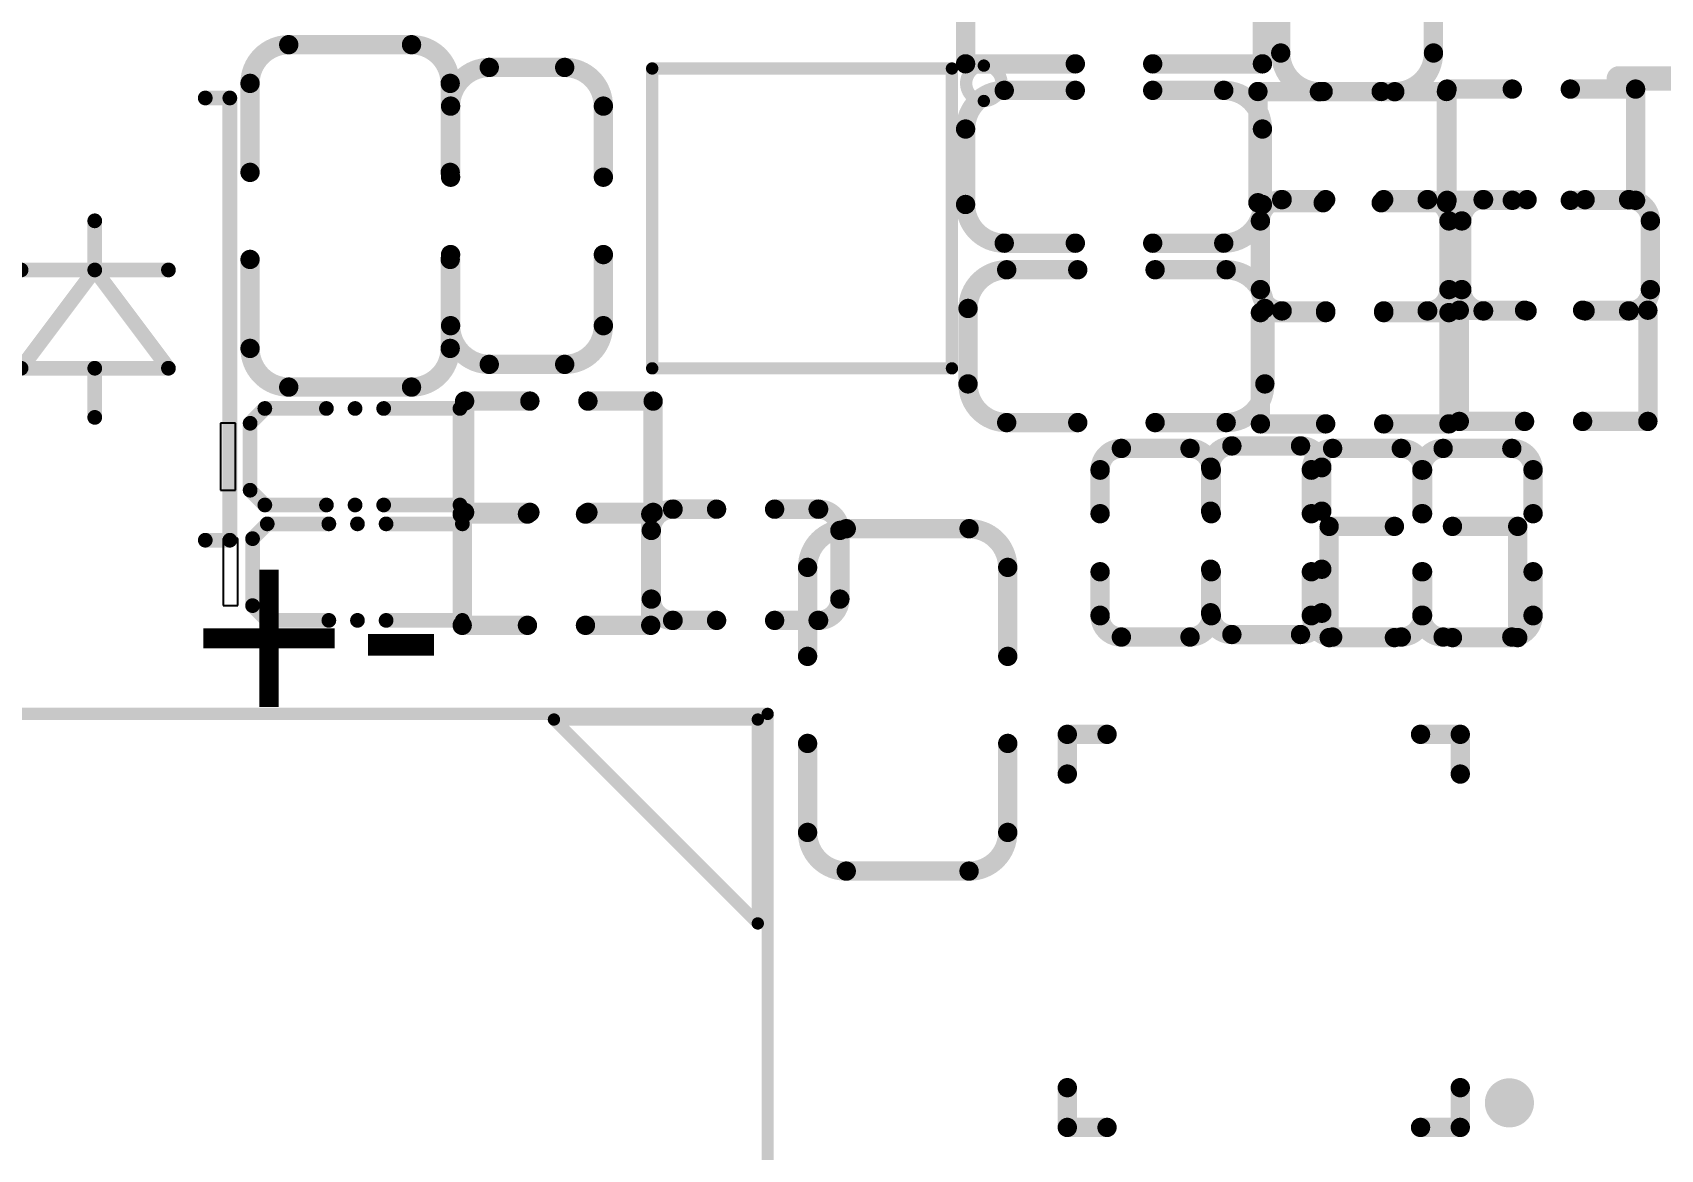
# Model space of a CAD drawing. Header units: millimetres. Extents: x 237 to 337, y 93 to 245.
# Drawn here: x 273.65 to 290.49, y 157.33 to 168.88 of the extents above; entities that cross this region are included whole.
import ezdxf

# ---------------------------------------------------------------- set-up
doc = ezdxf.new("R2010")
doc.units = ezdxf.units.MM
doc.layers.add('TopOverlay', color=2, linetype='Continuous')
doc.styles.add('Arial', font='arial.ttf', dxfattribs={"height": 0.2})

# ---------------------------------------------------------------- blocks, each defined once
blk = doc.blocks.new('LC_0402_C_1')
at = {"layer": 'TopOverlay', "const_width": 0.2}
for points in [[(-0.975, 0.355, -0.414214), (-0.755, 0.575)], [(0.755, 0.575, -0.414214), (0.975, 0.355)], [(-0.755, -0.575, -0.414214), (-0.975, -0.355)], [(0.975, -0.355, -0.414214), (0.755, -0.575)]]:
    blk.add_lwpolyline(points, format="xyb", dxfattribs=at)
at = {"layer": 'TopOverlay', "const_width": 0.1}
for points in [[(-0.805, 0.575, 1), (-0.705, 0.575, 1)], [(-0.8, 0.575, 1), (-0.7, 0.575, 1)], [(-0.35, 0.575, 1), (-0.25, 0.575, 1)], [(0.25, 0.575, 1), (0.35, 0.575, 1)], [(0.7, 0.575, 1), (0.8, 0.575, 1)], [(0.705, 0.575, 1), (0.805, 0.575, 1)], [(-1.025, 0.355, 1), (-0.925, 0.355, 1)], [(-1.025, 0.355, 1), (-0.925, 0.355, 1)], [(0.925, 0.355, 1), (1.025, 0.355, 1)], [(0.925, 0.355, 1), (1.025, 0.355, 1)], [(-1.025, -0.355, 1), (-0.925, -0.355, 1)], [(-1.025, -0.355, 1), (-0.925, -0.355, 1)], [(0.925, -0.355, 1), (1.025, -0.355, 1)], [(0.925, -0.355, 1), (1.025, -0.355, 1)], [(-0.805, -0.575, 1), (-0.705, -0.575, 1)], [(-0.8, -0.575, 1), (-0.7, -0.575, 1)], [(-0.35, -0.575, 1), (-0.25, -0.575, 1)], [(0.25, -0.575, 1), (0.35, -0.575, 1)], [(0.7, -0.575, 1), (0.8, -0.575, 1)], [(0.705, -0.575, 1), (0.805, -0.575, 1)]]:
    blk.add_lwpolyline(points, format="xyb", close=True, dxfattribs=at)
at = {"layer": 'TopOverlay', "const_width": 0.2}
for points in [[(-0.75, 0.575), (-0.3, 0.575)], [(0.3, 0.575), (0.75, 0.575)], [(-0.975, 0.355), (-0.975, -0.355)], [(0.975, 0.355), (0.975, -0.355)], [(-0.75, -0.575), (-0.3, -0.575)], [(0.3, -0.575), (0.75, -0.575)]]:
    blk.add_lwpolyline(points, dxfattribs=at)
blk = doc.blocks.new('LC_0402_R_2')
at = {"layer": 'TopOverlay', "const_width": 0.2}
for points in [[(-0.975, 0.575), (-0.3, 0.575)], [(-0.975, -0.575), (-0.975, 0.575)], [(0.3, 0.575), (0.975, 0.575)], [(0.975, -0.575), (0.975, 0.575)], [(-0.975, -0.575), (-0.3, -0.575)], [(0.3, -0.575), (0.975, -0.575)]]:
    blk.add_lwpolyline(points, dxfattribs=at)
at = {"layer": 'TopOverlay', "const_width": 0.1}
for points in [[(-1.025, 0.575, 1), (-0.925, 0.575, 1)], [(-1.025, 0.575, 1), (-0.925, 0.575, 1)], [(-0.35, 0.575, 1), (-0.25, 0.575, 1)], [(0.25, 0.575, 1), (0.35, 0.575, 1)], [(0.925, 0.575, 1), (1.025, 0.575, 1)], [(0.925, 0.575, 1), (1.025, 0.575, 1)], [(-1.025, -0.575, 1), (-0.925, -0.575, 1)], [(-1.025, -0.575, 1), (-0.925, -0.575, 1)], [(-0.35, -0.575, 1), (-0.25, -0.575, 1)], [(0.25, -0.575, 1), (0.35, -0.575, 1)], [(0.925, -0.575, 1), (1.025, -0.575, 1)], [(0.925, -0.575, 1), (1.025, -0.575, 1)]]:
    blk.add_lwpolyline(points, format="xyb", close=True, dxfattribs=at)
blk = doc.blocks.new('LC_0402_C_5')
at = {"layer": 'TopOverlay', "const_width": 0.2}
for points in [[(-0.975, 0.355, -0.414214), (-0.755, 0.575)], [(0.755, 0.575, -0.414214), (0.975, 0.355)], [(-0.755, -0.575, -0.414214), (-0.975, -0.355)], [(0.975, -0.355, -0.414214), (0.755, -0.575)]]:
    blk.add_lwpolyline(points, format="xyb", dxfattribs=at)
at = {"layer": 'TopOverlay', "const_width": 0.1}
for points in [[(-0.805, 0.575, 1), (-0.705, 0.575, 1)], [(-0.8, 0.575, 1), (-0.7, 0.575, 1)], [(-0.35, 0.575, 1), (-0.25, 0.575, 1)], [(0.25, 0.575, 1), (0.35, 0.575, 1)], [(0.7, 0.575, 1), (0.8, 0.575, 1)], [(0.705, 0.575, 1), (0.805, 0.575, 1)], [(-1.025, 0.355, 1), (-0.925, 0.355, 1)], [(-1.025, 0.355, 1), (-0.925, 0.355, 1)], [(0.925, 0.355, 1), (1.025, 0.355, 1)], [(0.925, 0.355, 1), (1.025, 0.355, 1)], [(-1.025, -0.355, 1), (-0.925, -0.355, 1)], [(-1.025, -0.355, 1), (-0.925, -0.355, 1)], [(0.925, -0.355, 1), (1.025, -0.355, 1)], [(0.925, -0.355, 1), (1.025, -0.355, 1)], [(-0.805, -0.575, 1), (-0.705, -0.575, 1)], [(-0.8, -0.575, 1), (-0.7, -0.575, 1)], [(-0.35, -0.575, 1), (-0.25, -0.575, 1)], [(0.25, -0.575, 1), (0.35, -0.575, 1)], [(0.7, -0.575, 1), (0.8, -0.575, 1)], [(0.705, -0.575, 1), (0.805, -0.575, 1)]]:
    blk.add_lwpolyline(points, format="xyb", close=True, dxfattribs=at)
at = {"layer": 'TopOverlay', "const_width": 0.2}
for points in [[(-0.75, 0.575), (-0.3, 0.575)], [(0.3, 0.575), (0.75, 0.575)], [(-0.975, 0.355), (-0.975, -0.355)], [(0.975, 0.355), (0.975, -0.355)], [(-0.75, -0.575), (-0.3, -0.575)], [(0.3, -0.575), (0.75, -0.575)]]:
    blk.add_lwpolyline(points, dxfattribs=at)
blk = doc.blocks.new('LC_0603_C_52')
at = {"layer": 'TopOverlay', "const_width": 0.2}
for points in [[(-1.535, 0.39, -0.414213), (-1.135, 0.79)], [(1.135, 0.79, -0.414213), (1.535, 0.39)], [(-1.135, -0.79, -0.414213), (-1.535, -0.39)], [(1.535, -0.39, -0.414213), (1.135, -0.79)]]:
    blk.add_lwpolyline(points, format="xyb", dxfattribs=at)
for points in [[(-1.135, 0.79), (-0.4, 0.79)], [(0.4, 0.79), (1.135, 0.79)], [(-1.535, 0.39), (-1.535, -0.39)], [(1.535, 0.39), (1.535, -0.39)], [(-1.135, -0.79), (-0.4, -0.79)], [(0.4, -0.79), (1.135, -0.79)]]:
    blk.add_lwpolyline(points, dxfattribs=at)
at = {"layer": 'TopOverlay', "const_width": 0.1}
for points in [[(-1.185, 0.79, 1), (-1.085, 0.79, 1)], [(-1.185, 0.79, 1), (-1.085, 0.79, 1)], [(-0.45, 0.79, 1), (-0.35, 0.79, 1)], [(0.35, 0.79, 1), (0.45, 0.79, 1)], [(1.085, 0.79, 1), (1.185, 0.79, 1)], [(1.085, 0.79, 1), (1.185, 0.79, 1)], [(-1.585, 0.39, 1), (-1.485, 0.39, 1)], [(-1.585, 0.39, 1), (-1.485, 0.39, 1)], [(1.485, 0.39, 1), (1.585, 0.39, 1)], [(1.485, 0.39, 1), (1.585, 0.39, 1)], [(-1.585, -0.39, 1), (-1.485, -0.39, 1)], [(-1.585, -0.39, 1), (-1.485, -0.39, 1)], [(1.485, -0.39, 1), (1.585, -0.39, 1)], [(1.485, -0.39, 1), (1.585, -0.39, 1)], [(-1.185, -0.79, 1), (-1.085, -0.79, 1)], [(-1.185, -0.79, 1), (-1.085, -0.79, 1)], [(-0.45, -0.79, 1), (-0.35, -0.79, 1)], [(0.35, -0.79, 1), (0.45, -0.79, 1)], [(1.085, -0.79, 1), (1.185, -0.79, 1)], [(1.085, -0.79, 1), (1.185, -0.79, 1)]]:
    blk.add_lwpolyline(points, format="xyb", close=True, dxfattribs=at)
blk = doc.blocks.new('LC_0805_C_53')
at = {"layer": 'TopOverlay', "const_width": 0.2}
for points in [[(-1.77, 0.635, -0.414214), (-1.37, 1.035)], [(1.37, 1.035, -0.414213), (1.77, 0.635)], [(-1.37, -1.035, -0.414213), (-1.77, -0.635)], [(1.77, -0.635, -0.414214), (1.37, -1.035)]]:
    blk.add_lwpolyline(points, format="xyb", dxfattribs=at)
for points in [[(-0.45, 1.035), (-1.37, 1.035)], [(1.37, 1.035), (0.45, 1.035)], [(-1.77, -0.635), (-1.77, 0.635)], [(1.77, -0.635), (1.77, 0.635)], [(-0.45, -1.035), (-1.37, -1.035)], [(1.37, -1.035), (0.45, -1.035)]]:
    blk.add_lwpolyline(points, dxfattribs=at)
at = {"layer": 'TopOverlay', "const_width": 0.1}
for points in [[(-1.42, 1.035, 1), (-1.32, 1.035, 1)], [(-1.42, 1.035, 1), (-1.32, 1.035, 1)], [(-0.5, 1.035, 1), (-0.4, 1.035, 1)], [(0.4, 1.035, 1), (0.5, 1.035, 1)], [(1.32, 1.035, 1), (1.42, 1.035, 1)], [(1.32, 1.035, 1), (1.42, 1.035, 1)], [(-1.82, 0.635, 1), (-1.72, 0.635, 1)], [(-1.82, 0.635, 1), (-1.72, 0.635, 1)], [(1.72, 0.635, 1), (1.82, 0.635, 1)], [(1.72, 0.635, 1), (1.82, 0.635, 1)], [(-1.82, -0.635, 1), (-1.72, -0.635, 1)], [(-1.82, -0.635, 1), (-1.72, -0.635, 1)], [(1.72, -0.635, 1), (1.82, -0.635, 1)], [(1.72, -0.635, 1), (1.82, -0.635, 1)], [(-1.42, -1.035, 1), (-1.32, -1.035, 1)], [(-1.42, -1.035, 1), (-1.32, -1.035, 1)], [(-0.5, -1.035, 1), (-0.4, -1.035, 1)], [(0.4, -1.035, 1), (0.5, -1.035, 1)], [(1.32, -1.035, 1), (1.42, -1.035, 1)], [(1.32, -1.035, 1), (1.42, -1.035, 1)]]:
    blk.add_lwpolyline(points, format="xyb", close=True, dxfattribs=at)
blk = doc.blocks.new('LC_0805_C_54')
at = {"layer": 'TopOverlay', "const_width": 0.2}
for points in [[(-1.77, 0.635, -0.414214), (-1.37, 1.035)], [(1.37, 1.035, -0.414213), (1.77, 0.635)], [(-1.37, -1.035, -0.414213), (-1.77, -0.635)], [(1.77, -0.635, -0.414214), (1.37, -1.035)]]:
    blk.add_lwpolyline(points, format="xyb", dxfattribs=at)
for points in [[(-0.45, 1.035), (-1.37, 1.035)], [(1.37, 1.035), (0.45, 1.035)], [(-1.77, -0.635), (-1.77, 0.635)], [(1.77, -0.635), (1.77, 0.635)], [(-0.45, -1.035), (-1.37, -1.035)], [(1.37, -1.035), (0.45, -1.035)]]:
    blk.add_lwpolyline(points, dxfattribs=at)
at = {"layer": 'TopOverlay', "const_width": 0.1}
for points in [[(-1.42, 1.035, 1), (-1.32, 1.035, 1)], [(-1.42, 1.035, 1), (-1.32, 1.035, 1)], [(-0.5, 1.035, 1), (-0.4, 1.035, 1)], [(0.4, 1.035, 1), (0.5, 1.035, 1)], [(1.32, 1.035, 1), (1.42, 1.035, 1)], [(1.32, 1.035, 1), (1.42, 1.035, 1)], [(-1.82, 0.635, 1), (-1.72, 0.635, 1)], [(-1.82, 0.635, 1), (-1.72, 0.635, 1)], [(1.72, 0.635, 1), (1.82, 0.635, 1)], [(1.72, 0.635, 1), (1.82, 0.635, 1)], [(-1.82, -0.635, 1), (-1.72, -0.635, 1)], [(-1.82, -0.635, 1), (-1.72, -0.635, 1)], [(1.72, -0.635, 1), (1.82, -0.635, 1)], [(1.72, -0.635, 1), (1.82, -0.635, 1)], [(-1.42, -1.035, 1), (-1.32, -1.035, 1)], [(-1.42, -1.035, 1), (-1.32, -1.035, 1)], [(-0.5, -1.035, 1), (-0.4, -1.035, 1)], [(0.4, -1.035, 1), (0.5, -1.035, 1)], [(1.32, -1.035, 1), (1.42, -1.035, 1)], [(1.32, -1.035, 1), (1.42, -1.035, 1)]]:
    blk.add_lwpolyline(points, format="xyb", close=True, dxfattribs=at)
blk = doc.blocks.new('LC_0603_C_55')
at = {"layer": 'TopOverlay', "const_width": 0.2}
for points in [[(-1.535, 0.39, -0.414213), (-1.135, 0.79)], [(1.135, 0.79, -0.414213), (1.535, 0.39)], [(-1.135, -0.79, -0.414213), (-1.535, -0.39)], [(1.535, -0.39, -0.414213), (1.135, -0.79)]]:
    blk.add_lwpolyline(points, format="xyb", dxfattribs=at)
for points in [[(-0.4, 0.79), (-1.135, 0.79)], [(1.135, 0.79), (0.4, 0.79)], [(-1.535, -0.39), (-1.535, 0.39)], [(1.535, -0.39), (1.535, 0.39)], [(-0.4, -0.79), (-1.135, -0.79)], [(1.135, -0.79), (0.4, -0.79)]]:
    blk.add_lwpolyline(points, dxfattribs=at)
at = {"layer": 'TopOverlay', "const_width": 0.1}
for points in [[(-1.185, 0.79, 1), (-1.085, 0.79, 1)], [(-1.185, 0.79, 1), (-1.085, 0.79, 1)], [(-0.45, 0.79, 1), (-0.35, 0.79, 1)], [(0.35, 0.79, 1), (0.45, 0.79, 1)], [(1.085, 0.79, 1), (1.185, 0.79, 1)], [(1.085, 0.79, 1), (1.185, 0.79, 1)], [(-1.585, 0.39, 1), (-1.485, 0.39, 1)], [(-1.585, 0.39, 1), (-1.485, 0.39, 1)], [(1.485, 0.39, 1), (1.585, 0.39, 1)], [(1.485, 0.39, 1), (1.585, 0.39, 1)], [(-1.585, -0.39, 1), (-1.485, -0.39, 1)], [(-1.585, -0.39, 1), (-1.485, -0.39, 1)], [(1.485, -0.39, 1), (1.585, -0.39, 1)], [(1.485, -0.39, 1), (1.585, -0.39, 1)], [(-1.185, -0.79, 1), (-1.085, -0.79, 1)], [(-1.185, -0.79, 1), (-1.085, -0.79, 1)], [(-0.45, -0.79, 1), (-0.35, -0.79, 1)], [(0.35, -0.79, 1), (0.45, -0.79, 1)], [(1.085, -0.79, 1), (1.185, -0.79, 1)], [(1.085, -0.79, 1), (1.185, -0.79, 1)]]:
    blk.add_lwpolyline(points, format="xyb", close=True, dxfattribs=at)
blk = doc.blocks.new('LC_0402_C_69')
at = {"layer": 'TopOverlay', "const_width": 0.2}
for points in [[(-0.975, 0.355, -0.414214), (-0.755, 0.575)], [(0.755, 0.575, -0.414214), (0.975, 0.355)], [(-0.755, -0.575, -0.414214), (-0.975, -0.355)], [(0.975, -0.355, -0.414214), (0.755, -0.575)]]:
    blk.add_lwpolyline(points, format="xyb", dxfattribs=at)
at = {"layer": 'TopOverlay', "const_width": 0.1}
for points in [[(-0.805, 0.575, 1), (-0.705, 0.575, 1)], [(-0.8, 0.575, 1), (-0.7, 0.575, 1)], [(-0.35, 0.575, 1), (-0.25, 0.575, 1)], [(0.25, 0.575, 1), (0.35, 0.575, 1)], [(0.7, 0.575, 1), (0.8, 0.575, 1)], [(0.705, 0.575, 1), (0.805, 0.575, 1)], [(-1.025, 0.355, 1), (-0.925, 0.355, 1)], [(-1.025, 0.355, 1), (-0.925, 0.355, 1)], [(0.925, 0.355, 1), (1.025, 0.355, 1)], [(0.925, 0.355, 1), (1.025, 0.355, 1)], [(-1.025, -0.355, 1), (-0.925, -0.355, 1)], [(-1.025, -0.355, 1), (-0.925, -0.355, 1)], [(0.925, -0.355, 1), (1.025, -0.355, 1)], [(0.925, -0.355, 1), (1.025, -0.355, 1)], [(-0.805, -0.575, 1), (-0.705, -0.575, 1)], [(-0.8, -0.575, 1), (-0.7, -0.575, 1)], [(-0.35, -0.575, 1), (-0.25, -0.575, 1)], [(0.25, -0.575, 1), (0.35, -0.575, 1)], [(0.7, -0.575, 1), (0.8, -0.575, 1)], [(0.705, -0.575, 1), (0.805, -0.575, 1)]]:
    blk.add_lwpolyline(points, format="xyb", close=True, dxfattribs=at)
at = {"layer": 'TopOverlay', "const_width": 0.2}
for points in [[(-0.3, 0.575), (-0.75, 0.575)], [(0.75, 0.575), (0.3, 0.575)], [(-0.975, -0.355), (-0.975, 0.355)], [(0.975, -0.355), (0.975, 0.355)], [(-0.3, -0.575), (-0.75, -0.575)], [(0.75, -0.575), (0.3, -0.575)]]:
    blk.add_lwpolyline(points, dxfattribs=at)
blk = doc.blocks.new('LC_0402_C_70')
at = {"layer": 'TopOverlay', "const_width": 0.2}
for points in [[(-0.975, 0.355, -0.414214), (-0.755, 0.575)], [(0.755, 0.575, -0.414214), (0.975, 0.355)], [(-0.755, -0.575, -0.414214), (-0.975, -0.355)], [(0.975, -0.355, -0.414214), (0.755, -0.575)]]:
    blk.add_lwpolyline(points, format="xyb", dxfattribs=at)
at = {"layer": 'TopOverlay', "const_width": 0.1}
for points in [[(-0.805, 0.575, 1), (-0.705, 0.575, 1)], [(-0.8, 0.575, 1), (-0.7, 0.575, 1)], [(-0.35, 0.575, 1), (-0.25, 0.575, 1)], [(0.25, 0.575, 1), (0.35, 0.575, 1)], [(0.7, 0.575, 1), (0.8, 0.575, 1)], [(0.705, 0.575, 1), (0.805, 0.575, 1)], [(-1.025, 0.355, 1), (-0.925, 0.355, 1)], [(-1.025, 0.355, 1), (-0.925, 0.355, 1)], [(0.925, 0.355, 1), (1.025, 0.355, 1)], [(0.925, 0.355, 1), (1.025, 0.355, 1)], [(-1.025, -0.355, 1), (-0.925, -0.355, 1)], [(-1.025, -0.355, 1), (-0.925, -0.355, 1)], [(0.925, -0.355, 1), (1.025, -0.355, 1)], [(0.925, -0.355, 1), (1.025, -0.355, 1)], [(-0.805, -0.575, 1), (-0.705, -0.575, 1)], [(-0.8, -0.575, 1), (-0.7, -0.575, 1)], [(-0.35, -0.575, 1), (-0.25, -0.575, 1)], [(0.25, -0.575, 1), (0.35, -0.575, 1)], [(0.7, -0.575, 1), (0.8, -0.575, 1)], [(0.705, -0.575, 1), (0.805, -0.575, 1)]]:
    blk.add_lwpolyline(points, format="xyb", close=True, dxfattribs=at)
at = {"layer": 'TopOverlay', "const_width": 0.2}
for points in [[(-0.3, 0.575), (-0.75, 0.575)], [(0.75, 0.575), (0.3, 0.575)], [(-0.975, 0.355), (-0.975, -0.355)], [(0.975, 0.355), (0.975, -0.355)], [(-0.3, -0.575), (-0.75, -0.575)], [(0.75, -0.575), (0.3, -0.575)]]:
    blk.add_lwpolyline(points, dxfattribs=at)
blk = doc.blocks.new('LC_0402_C_71')
at = {"layer": 'TopOverlay', "const_width": 0.2}
for points in [[(-0.975, 0.355, -0.414214), (-0.755, 0.575)], [(0.755, 0.575, -0.414214), (0.975, 0.355)], [(-0.755, -0.575, -0.414214), (-0.975, -0.355)], [(0.975, -0.355, -0.414214), (0.755, -0.575)]]:
    blk.add_lwpolyline(points, format="xyb", dxfattribs=at)
at = {"layer": 'TopOverlay', "const_width": 0.1}
for points in [[(-0.805, 0.575, 1), (-0.705, 0.575, 1)], [(-0.8, 0.575, 1), (-0.7, 0.575, 1)], [(-0.35, 0.575, 1), (-0.25, 0.575, 1)], [(0.25, 0.575, 1), (0.35, 0.575, 1)], [(0.7, 0.575, 1), (0.8, 0.575, 1)], [(0.705, 0.575, 1), (0.805, 0.575, 1)], [(-1.025, 0.355, 1), (-0.925, 0.355, 1)], [(-1.025, 0.355, 1), (-0.925, 0.355, 1)], [(0.925, 0.355, 1), (1.025, 0.355, 1)], [(0.925, 0.355, 1), (1.025, 0.355, 1)], [(-1.025, -0.355, 1), (-0.925, -0.355, 1)], [(-1.025, -0.355, 1), (-0.925, -0.355, 1)], [(0.925, -0.355, 1), (1.025, -0.355, 1)], [(0.925, -0.355, 1), (1.025, -0.355, 1)], [(-0.805, -0.575, 1), (-0.705, -0.575, 1)], [(-0.8, -0.575, 1), (-0.7, -0.575, 1)], [(-0.35, -0.575, 1), (-0.25, -0.575, 1)], [(0.25, -0.575, 1), (0.35, -0.575, 1)], [(0.7, -0.575, 1), (0.8, -0.575, 1)], [(0.705, -0.575, 1), (0.805, -0.575, 1)]]:
    blk.add_lwpolyline(points, format="xyb", close=True, dxfattribs=at)
at = {"layer": 'TopOverlay', "const_width": 0.2}
for points in [[(-0.3, 0.575), (-0.75, 0.575)], [(0.75, 0.575), (0.3, 0.575)], [(-0.975, 0.355), (-0.975, -0.355)], [(0.975, 0.355), (0.975, -0.355)], [(-0.3, -0.575), (-0.75, -0.575)], [(0.75, -0.575), (0.3, -0.575)]]:
    blk.add_lwpolyline(points, dxfattribs=at)
blk = doc.blocks.new('LC_0402_C_72')
at = {"layer": 'TopOverlay', "const_width": 0.2}
for points in [[(-0.975, 0.355, -0.414214), (-0.755, 0.575)], [(0.755, 0.575, -0.414214), (0.975, 0.355)], [(-0.755, -0.575, -0.414214), (-0.975, -0.355)], [(0.975, -0.355, -0.414214), (0.755, -0.575)]]:
    blk.add_lwpolyline(points, format="xyb", dxfattribs=at)
at = {"layer": 'TopOverlay', "const_width": 0.1}
for points in [[(-0.805, 0.575, 1), (-0.705, 0.575, 1)], [(-0.8, 0.575, 1), (-0.7, 0.575, 1)], [(-0.35, 0.575, 1), (-0.25, 0.575, 1)], [(0.25, 0.575, 1), (0.35, 0.575, 1)], [(0.7, 0.575, 1), (0.8, 0.575, 1)], [(0.705, 0.575, 1), (0.805, 0.575, 1)], [(-1.025, 0.355, 1), (-0.925, 0.355, 1)], [(-1.025, 0.355, 1), (-0.925, 0.355, 1)], [(0.925, 0.355, 1), (1.025, 0.355, 1)], [(0.925, 0.355, 1), (1.025, 0.355, 1)], [(-1.025, -0.355, 1), (-0.925, -0.355, 1)], [(-1.025, -0.355, 1), (-0.925, -0.355, 1)], [(0.925, -0.355, 1), (1.025, -0.355, 1)], [(0.925, -0.355, 1), (1.025, -0.355, 1)], [(-0.805, -0.575, 1), (-0.705, -0.575, 1)], [(-0.8, -0.575, 1), (-0.7, -0.575, 1)], [(-0.35, -0.575, 1), (-0.25, -0.575, 1)], [(0.25, -0.575, 1), (0.35, -0.575, 1)], [(0.7, -0.575, 1), (0.8, -0.575, 1)], [(0.705, -0.575, 1), (0.805, -0.575, 1)]]:
    blk.add_lwpolyline(points, format="xyb", close=True, dxfattribs=at)
at = {"layer": 'TopOverlay', "const_width": 0.2}
for points in [[(-0.3, 0.575), (-0.75, 0.575)], [(0.75, 0.575), (0.3, 0.575)], [(-0.975, -0.355), (-0.975, 0.355)], [(0.975, -0.355), (0.975, 0.355)], [(-0.3, -0.575), (-0.75, -0.575)], [(0.75, -0.575), (0.3, -0.575)]]:
    blk.add_lwpolyline(points, dxfattribs=at)
blk = doc.blocks.new('DO_214AC_88')
at = {"layer": 'TopOverlay', "const_width": 0.1524}
for points in [[(-2.286, 1.397), (2.286, 1.397)], [(-2.286, 1.397), (-2.286, 1.143)], [(2.286, 1.397), (2.286, 1.143)], [(-0.508, 0.762), (0.508, 0)], [(-0.508, 0.762), (-0.508, -0.762)], [(0.508, 0.762), (0.508, -0.762)], [(-1.016, 0), (-0.508, 0)], [(0.508, 0), (-0.508, -0.762)], [(0.508, 0), (1.016, 0)], [(-2.286, -1.143), (-2.286, -1.397)], [(2.286, -1.143), (2.286, -1.397)], [(-2.286, -1.397), (2.286, -1.397)]]:
    blk.add_lwpolyline(points, dxfattribs=at)
at = {"layer": 'TopOverlay', "const_width": 0.0762}
for points in [[(-2.3241, 1.397, 1), (-2.2479, 1.397, 1)], [(-2.3241, 1.397, 1), (-2.2479, 1.397, 1)], [(2.2479, 1.397, 1), (2.3241, 1.397, 1)], [(2.2479, 1.397, 1), (2.3241, 1.397, 1)], [(-2.3241, 1.143, 1), (-2.2479, 1.143, 1)], [(2.2479, 1.143, 1), (2.3241, 1.143, 1)], [(-0.5461, 0.762, 1), (-0.4699, 0.762, 1)], [(-0.5461, 0.762, 1), (-0.4699, 0.762, 1)], [(0.4699, 0.762, 1), (0.5461, 0.762, 1)], [(-1.0541, 0, 1), (-0.9779, 0, 1)], [(-0.5461, 0, 1), (-0.4699, 0, 1)], [(0.4699, 0, 1), (0.5461, 0, 1)], [(0.4699, 0, 1), (0.5461, 0, 1)], [(0.4699, 0, 1), (0.5461, 0, 1)], [(0.9779, 0, 1), (1.0541, 0, 1)], [(-0.5461, -0.762, 1), (-0.4699, -0.762, 1)], [(-0.5461, -0.762, 1), (-0.4699, -0.762, 1)], [(0.4699, -0.762, 1), (0.5461, -0.762, 1)], [(-2.3241, -1.143, 1), (-2.2479, -1.143, 1)], [(2.2479, -1.143, 1), (2.3241, -1.143, 1)], [(-2.3241, -1.397, 1), (-2.2479, -1.397, 1)], [(-2.3241, -1.397, 1), (-2.2479, -1.397, 1)], [(2.2479, -1.397, 1), (2.3241, -1.397, 1)], [(2.2479, -1.397, 1), (2.3241, -1.397, 1)]]:
    blk.add_lwpolyline(points, format="xyb", close=True, dxfattribs=at)
blk = doc.blocks.new('LC_0402_R_93')
at = {"layer": 'TopOverlay', "const_width": 0.2}
for points in [[(-0.975, -0.575), (-0.975, 0.575)], [(-0.975, 0.575), (-0.3, 0.575)], [(0.3, 0.575), (0.975, 0.575)], [(0.975, -0.575), (0.975, 0.575)], [(-0.975, -0.575), (-0.3, -0.575)], [(0.3, -0.575), (0.975, -0.575)]]:
    blk.add_lwpolyline(points, dxfattribs=at)
at = {"layer": 'TopOverlay', "const_width": 0.1}
for points in [[(-1.025, 0.575, 1), (-0.925, 0.575, 1)], [(-1.025, 0.575, 1), (-0.925, 0.575, 1)], [(-0.35, 0.575, 1), (-0.25, 0.575, 1)], [(0.25, 0.575, 1), (0.35, 0.575, 1)], [(0.925, 0.575, 1), (1.025, 0.575, 1)], [(0.925, 0.575, 1), (1.025, 0.575, 1)], [(-1.025, -0.575, 1), (-0.925, -0.575, 1)], [(-1.025, -0.575, 1), (-0.925, -0.575, 1)], [(-0.35, -0.575, 1), (-0.25, -0.575, 1)], [(0.25, -0.575, 1), (0.35, -0.575, 1)], [(0.925, -0.575, 1), (1.025, -0.575, 1)], [(0.925, -0.575, 1), (1.025, -0.575, 1)]]:
    blk.add_lwpolyline(points, format="xyb", close=True, dxfattribs=at)
blk = doc.blocks.new('LC_0402_R_94')
at = {"layer": 'TopOverlay', "const_width": 0.2}
for points in [[(-0.975, 0.575), (-0.975, -0.575)], [(-0.3, 0.575), (-0.975, 0.575)], [(0.975, 0.575), (0.3, 0.575)], [(0.975, 0.575), (0.975, -0.575)], [(-0.3, -0.575), (-0.975, -0.575)], [(0.975, -0.575), (0.3, -0.575)]]:
    blk.add_lwpolyline(points, dxfattribs=at)
at = {"layer": 'TopOverlay', "const_width": 0.1}
for points in [[(-1.025, 0.575, 1), (-0.925, 0.575, 1)], [(-1.025, 0.575, 1), (-0.925, 0.575, 1)], [(-0.35, 0.575, 1), (-0.25, 0.575, 1)], [(0.25, 0.575, 1), (0.35, 0.575, 1)], [(0.925, 0.575, 1), (1.025, 0.575, 1)], [(0.925, 0.575, 1), (1.025, 0.575, 1)], [(-1.025, -0.575, 1), (-0.925, -0.575, 1)], [(-1.025, -0.575, 1), (-0.925, -0.575, 1)], [(-0.35, -0.575, 1), (-0.25, -0.575, 1)], [(0.25, -0.575, 1), (0.35, -0.575, 1)], [(0.925, -0.575, 1), (1.025, -0.575, 1)], [(0.925, -0.575, 1), (1.025, -0.575, 1)]]:
    blk.add_lwpolyline(points, format="xyb", close=True, dxfattribs=at)
blk = doc.blocks.new('LED0402_RD_101')
at = {"layer": 'TopOverlay'}
for p, q in [((-1.237, 0.346), (-1.39, 0.346)), ((-1.39, 0.346), (-1.39, -0.346)), ((-1.237, -0.346), (-1.237, 0.346)), ((-1.39, -0.346), (-1.237, -0.346))]:
    blk.add_line(p, q, dxfattribs=at)
at = {"layer": 'TopOverlay', "const_width": 0.152}
for points in [[(-1.085, 0.346), (-0.933, 0.499)], [(-0.933, 0.499), (-0.296, 0.499)], [(0.296, 0.499), (1.085, 0.499)], [(1.085, -0.499), (1.085, 0.499)], [(-1.085, -0.346), (-1.085, 0.346)], [(-1.085, -0.346), (-0.933, -0.499)], [(-0.933, -0.499), (-0.296, -0.499)], [(0.296, -0.499), (1.085, -0.499)]]:
    blk.add_lwpolyline(points, dxfattribs=at)
at = {"layer": 'TopOverlay'}
for points, const_width in [([(-0.971, 0.499, 1), (-0.895, 0.499, 1)], 0.0762), ([(-0.971, 0.499, 1), (-0.895, 0.499, 1)], 0.0762), ([(-0.334, 0.499, 1), (-0.258, 0.499, 1)], 0.0762), ([(0.038, 0.499, 1), (-0.038, 0.499, 1)], 0.0762), ([(-0.057, 0.499, 1), (-0.019, 0.499, 1)], 0.0381), ([(0.019, 0.499, 1), (0.057, 0.499, 1)], 0.0381), ([(0.258, 0.499, 1), (0.334, 0.499, 1)], 0.0762), ([(1.047, 0.499, 1), (1.123, 0.499, 1)], 0.0762), ([(1.047, 0.499, 1), (1.123, 0.499, 1)], 0.0762), ([(-1.123, 0.346, 1), (-1.047, 0.346, 1)], 0.0762), ([(-1.123, 0.346, 1), (-1.047, 0.346, 1)], 0.0762), ([(-1.123, -0.346, 1), (-1.047, -0.346, 1)], 0.0762), ([(-1.123, -0.346, 1), (-1.047, -0.346, 1)], 0.0762), ([(-0.971, -0.499, 1), (-0.895, -0.499, 1)], 0.0762), ([(-0.971, -0.499, 1), (-0.895, -0.499, 1)], 0.0762), ([(-0.334, -0.499, 1), (-0.258, -0.499, 1)], 0.0762), ([(0.038, -0.499, 1), (-0.038, -0.499, 1)], 0.0762), ([(-0.057, -0.499, 1), (-0.019, -0.499, 1)], 0.0381), ([(0.019, -0.499, 1), (0.057, -0.499, 1)], 0.0381), ([(0.258, -0.499, 1), (0.334, -0.499, 1)], 0.0762), ([(1.047, -0.499, 1), (1.123, -0.499, 1)], 0.0762), ([(1.047, -0.499, 1), (1.123, -0.499, 1)], 0.0762)]:
    blk.add_lwpolyline(points, format="xyb", close=True, dxfattribs=dict(at, const_width=const_width))
blk = doc.blocks.new('LED0402_RD_102')
at = {"layer": 'TopOverlay'}
for p, q in [((-1.237, 0.346), (-1.39, 0.346)), ((-1.39, 0.346), (-1.39, -0.346)), ((-1.237, -0.346), (-1.237, 0.346)), ((-1.39, -0.346), (-1.237, -0.346))]:
    blk.add_line(p, q, dxfattribs=at)
at = {"layer": 'TopOverlay', "const_width": 0.152}
for points in [[(-1.085, 0.346), (-0.933, 0.499)], [(-0.933, 0.499), (-0.296, 0.499)], [(0.296, 0.499), (1.085, 0.499)], [(1.085, -0.499), (1.085, 0.499)], [(-1.085, -0.346), (-1.085, 0.346)], [(-1.085, -0.346), (-0.933, -0.499)], [(-0.933, -0.499), (-0.296, -0.499)], [(0.296, -0.499), (1.085, -0.499)]]:
    blk.add_lwpolyline(points, dxfattribs=at)
at = {"layer": 'TopOverlay'}
for points, const_width in [([(-0.971, 0.499, 1), (-0.895, 0.499, 1)], 0.0762), ([(-0.971, 0.499, 1), (-0.895, 0.499, 1)], 0.0762), ([(-0.334, 0.499, 1), (-0.258, 0.499, 1)], 0.0762), ([(0.038, 0.499, 1), (-0.038, 0.499, 1)], 0.0762), ([(-0.057, 0.499, 1), (-0.019, 0.499, 1)], 0.0381), ([(0.019, 0.499, 1), (0.057, 0.499, 1)], 0.0381), ([(0.258, 0.499, 1), (0.334, 0.499, 1)], 0.0762), ([(1.047, 0.499, 1), (1.123, 0.499, 1)], 0.0762), ([(1.047, 0.499, 1), (1.123, 0.499, 1)], 0.0762), ([(-1.123, 0.346, 1), (-1.047, 0.346, 1)], 0.0762), ([(-1.123, 0.346, 1), (-1.047, 0.346, 1)], 0.0762), ([(-1.123, -0.346, 1), (-1.047, -0.346, 1)], 0.0762), ([(-1.123, -0.346, 1), (-1.047, -0.346, 1)], 0.0762), ([(-0.971, -0.499, 1), (-0.895, -0.499, 1)], 0.0762), ([(-0.971, -0.499, 1), (-0.895, -0.499, 1)], 0.0762), ([(-0.334, -0.499, 1), (-0.258, -0.499, 1)], 0.0762), ([(0.038, -0.499, 1), (-0.038, -0.499, 1)], 0.0762), ([(-0.057, -0.499, 1), (-0.019, -0.499, 1)], 0.0381), ([(0.019, -0.499, 1), (0.057, -0.499, 1)], 0.0381), ([(0.258, -0.499, 1), (0.334, -0.499, 1)], 0.0762), ([(1.047, -0.499, 1), (1.123, -0.499, 1)], 0.0762), ([(1.047, -0.499, 1), (1.123, -0.499, 1)], 0.0762)]:
    blk.add_lwpolyline(points, format="xyb", close=True, dxfattribs=dict(at, const_width=const_width))
blk = doc.blocks.new('LC_0402_R_105')
at = {"layer": 'TopOverlay', "const_width": 0.2}
for points in [[(-0.975, 0.575), (-0.975, -0.575)], [(-0.3, 0.575), (-0.975, 0.575)], [(0.975, 0.575), (0.3, 0.575)], [(0.975, 0.575), (0.975, -0.575)], [(-0.3, -0.575), (-0.975, -0.575)], [(0.975, -0.575), (0.3, -0.575)]]:
    blk.add_lwpolyline(points, dxfattribs=at)
at = {"layer": 'TopOverlay', "const_width": 0.1}
for points in [[(-1.025, 0.575, 1), (-0.925, 0.575, 1)], [(-1.025, 0.575, 1), (-0.925, 0.575, 1)], [(-0.35, 0.575, 1), (-0.25, 0.575, 1)], [(0.25, 0.575, 1), (0.35, 0.575, 1)], [(0.925, 0.575, 1), (1.025, 0.575, 1)], [(0.925, 0.575, 1), (1.025, 0.575, 1)], [(-1.025, -0.575, 1), (-0.925, -0.575, 1)], [(-1.025, -0.575, 1), (-0.925, -0.575, 1)], [(-0.35, -0.575, 1), (-0.25, -0.575, 1)], [(0.25, -0.575, 1), (0.35, -0.575, 1)], [(0.925, -0.575, 1), (1.025, -0.575, 1)], [(0.925, -0.575, 1), (1.025, -0.575, 1)]]:
    blk.add_lwpolyline(points, format="xyb", close=True, dxfattribs=at)
blk = doc.blocks.new('LC_0402_R_107')
at = {"layer": 'TopOverlay', "const_width": 0.2}
for points in [[(-0.975, 0.575), (-0.975, -0.575)], [(-0.3, 0.575), (-0.975, 0.575)], [(0.975, 0.575), (0.3, 0.575)], [(0.975, 0.575), (0.975, -0.575)], [(-0.3, -0.575), (-0.975, -0.575)], [(0.975, -0.575), (0.3, -0.575)]]:
    blk.add_lwpolyline(points, dxfattribs=at)
at = {"layer": 'TopOverlay', "const_width": 0.1}
for points in [[(-1.025, 0.575, 1), (-0.925, 0.575, 1)], [(-1.025, 0.575, 1), (-0.925, 0.575, 1)], [(-0.35, 0.575, 1), (-0.25, 0.575, 1)], [(0.25, 0.575, 1), (0.35, 0.575, 1)], [(0.925, 0.575, 1), (1.025, 0.575, 1)], [(0.925, 0.575, 1), (1.025, 0.575, 1)], [(-1.025, -0.575, 1), (-0.925, -0.575, 1)], [(-1.025, -0.575, 1), (-0.925, -0.575, 1)], [(-0.35, -0.575, 1), (-0.25, -0.575, 1)], [(0.25, -0.575, 1), (0.35, -0.575, 1)], [(0.925, -0.575, 1), (1.025, -0.575, 1)], [(0.925, -0.575, 1), (1.025, -0.575, 1)]]:
    blk.add_lwpolyline(points, format="xyb", close=True, dxfattribs=at)
blk = doc.blocks.new('LC_0603_R_108')
at = {"layer": 'TopOverlay', "const_width": 0.2}
for points in [[(-0.4, 0.79), (-1.535, 0.79)], [(-1.535, 0.79), (-1.535, -0.79)], [(1.535, 0.79), (0.4, 0.79)], [(1.535, 0.79), (1.535, -0.79)], [(-0.4, -0.79), (-1.535, -0.79)], [(1.535, -0.79), (0.4, -0.79)]]:
    blk.add_lwpolyline(points, dxfattribs=at)
at = {"layer": 'TopOverlay', "const_width": 0.1}
for points in [[(-1.585, 0.79, 1), (-1.485, 0.79, 1)], [(-1.585, 0.79, 1), (-1.485, 0.79, 1)], [(-0.45, 0.79, 1), (-0.35, 0.79, 1)], [(0.35, 0.79, 1), (0.45, 0.79, 1)], [(1.485, 0.79, 1), (1.585, 0.79, 1)], [(1.485, 0.79, 1), (1.585, 0.79, 1)], [(-1.585, -0.79, 1), (-1.485, -0.79, 1)], [(-1.585, -0.79, 1), (-1.485, -0.79, 1)], [(-0.45, -0.79, 1), (-0.35, -0.79, 1)], [(0.35, -0.79, 1), (0.45, -0.79, 1)], [(1.485, -0.79, 1), (1.585, -0.79, 1)], [(1.485, -0.79, 1), (1.585, -0.79, 1)]]:
    blk.add_lwpolyline(points, format="xyb", close=True, dxfattribs=at)
blk = doc.blocks.new('LC_0402_R_142')
at = {"layer": 'TopOverlay', "const_width": 0.2}
for points in [[(-0.975, 0.575), (-0.975, -0.575)], [(-0.3, 0.575), (-0.975, 0.575)], [(0.975, 0.575), (0.3, 0.575)], [(0.975, 0.575), (0.975, -0.575)], [(-0.3, -0.575), (-0.975, -0.575)], [(0.975, -0.575), (0.3, -0.575)]]:
    blk.add_lwpolyline(points, dxfattribs=at)
at = {"layer": 'TopOverlay', "const_width": 0.1}
for points in [[(-1.025, 0.575, 1), (-0.925, 0.575, 1)], [(-1.025, 0.575, 1), (-0.925, 0.575, 1)], [(-0.35, 0.575, 1), (-0.25, 0.575, 1)], [(0.25, 0.575, 1), (0.35, 0.575, 1)], [(0.925, 0.575, 1), (1.025, 0.575, 1)], [(0.925, 0.575, 1), (1.025, 0.575, 1)], [(-1.025, -0.575, 1), (-0.925, -0.575, 1)], [(-1.025, -0.575, 1), (-0.925, -0.575, 1)], [(-0.35, -0.575, 1), (-0.25, -0.575, 1)], [(0.25, -0.575, 1), (0.35, -0.575, 1)], [(0.925, -0.575, 1), (1.025, -0.575, 1)], [(0.925, -0.575, 1), (1.025, -0.575, 1)]]:
    blk.add_lwpolyline(points, format="xyb", close=True, dxfattribs=at)
blk = doc.blocks.new('LC_0402_R_143')
at = {"layer": 'TopOverlay', "const_width": 0.2}
for points in [[(-0.975, -0.575), (-0.975, 0.575)], [(-0.975, 0.575), (-0.3, 0.575)], [(0.3, 0.575), (0.975, 0.575)], [(0.975, -0.575), (0.975, 0.575)], [(-0.975, -0.575), (-0.3, -0.575)], [(0.3, -0.575), (0.975, -0.575)]]:
    blk.add_lwpolyline(points, dxfattribs=at)
at = {"layer": 'TopOverlay', "const_width": 0.1}
for points in [[(-1.025, 0.575, 1), (-0.925, 0.575, 1)], [(-1.025, 0.575, 1), (-0.925, 0.575, 1)], [(-0.35, 0.575, 1), (-0.25, 0.575, 1)], [(0.25, 0.575, 1), (0.35, 0.575, 1)], [(0.925, 0.575, 1), (1.025, 0.575, 1)], [(0.925, 0.575, 1), (1.025, 0.575, 1)], [(-1.025, -0.575, 1), (-0.925, -0.575, 1)], [(-1.025, -0.575, 1), (-0.925, -0.575, 1)], [(-0.35, -0.575, 1), (-0.25, -0.575, 1)], [(0.25, -0.575, 1), (0.35, -0.575, 1)], [(0.925, -0.575, 1), (1.025, -0.575, 1)], [(0.925, -0.575, 1), (1.025, -0.575, 1)]]:
    blk.add_lwpolyline(points, format="xyb", close=True, dxfattribs=at)
blk = doc.blocks.new('DFN_8_186')
at = {"layer": 'TopOverlay'}
for points, const_width in [([(-1.214, 1.88, 1), (-1.58, 1.88, 1)], 0.127), ([(-1.612, 1.88, 1), (-1.548, 1.88, 1)], 0.0635), ([(-1.246, 1.88, 1), (-1.182, 1.88, 1)], 0.0635), ([(-1.582, 1.55, 1), (-1.518, 1.55, 1)], 0.0635), ([(-1.582, 1.55, 1), (-1.518, 1.55, 1)], 0.0635), ([(1.518, 1.55, 1), (1.582, 1.55, 1)], 0.0635), ([(1.518, 1.55, 1), (1.582, 1.55, 1)], 0.0635), ([(-1.582, -1.55, 1), (-1.518, -1.55, 1)], 0.0635), ([(-1.582, -1.55, 1), (-1.518, -1.55, 1)], 0.0635), ([(1.518, -1.55, 1), (1.582, -1.55, 1)], 0.0635), ([(1.518, -1.55, 1), (1.582, -1.55, 1)], 0.0635)]:
    blk.add_lwpolyline(points, format="xyb", close=True, dxfattribs=dict(at, const_width=const_width))
at = {"layer": 'TopOverlay', "const_width": 0.127}
for points in [[(1.55, 1.55), (-1.55, 1.55)], [(-1.55, -1.55), (-1.55, 1.55)], [(1.55, -1.55), (1.55, 1.55)], [(1.55, -1.55), (-1.55, -1.55)]]:
    blk.add_lwpolyline(points, dxfattribs=at)
blk = doc.blocks.new('SOT_23_6_L2_9_W1_6_P0_95_LS2_8_BR_187')
at = {"layer": 'TopOverlay', "const_width": 0.254}
for points in [[(-0.9, 1.55), (0.9, 1.55)], [(-0.9, -1.55), (0.9, -1.55)]]:
    blk.add_lwpolyline(points, dxfattribs=at)
at = {"layer": 'TopOverlay'}
for points, const_width in [([(-0.963, 1.55, 1), (-0.836, 1.55, 1)], 0.127), ([(0.837, 1.55, 1), (0.964, 1.55, 1)], 0.127), ([(-0.963, -1.55, 1), (-0.836, -1.55, 1)], 0.127), ([(0.837, -1.55, 1), (0.964, -1.55, 1)], 0.127), ([(1.524, -1.651, 1), (1.27, -1.651, 1)], 0.254), ([(1.206, -1.651, 1), (1.333, -1.651, 1)], 0.127), ([(1.46, -1.651, 1), (1.587, -1.651, 1)], 0.127)]:
    blk.add_lwpolyline(points, format="xyb", close=True, dxfattribs=dict(at, const_width=const_width))
blk = doc.blocks.new('MICRO_SIM_188')
at = {"layer": 'TopOverlay', "const_width": 0.127}
for points in [[(-5.9, 0), (-5.9, -14.097)], [(-5.9, 0), (5.9, 0)], [(5.9, 0), (5.9, -14.097)], [(5.842, -11.887), (3.734, -13.995)], [(5.842, -11.887), (5.842, -13.995)], [(3.734, -13.995), (5.842, -13.995)], [(-5.9, -14.097), (5.9, -14.097)]]:
    blk.add_lwpolyline(points, dxfattribs=at)
at = {"layer": 'TopOverlay', "const_width": 0.0635}
for points in [[(-5.932, 0, 1), (-5.868, 0, 1)], [(-5.932, 0, 1), (-5.868, 0, 1)], [(5.868, 0, 1), (5.932, 0, 1)], [(5.868, 0, 1), (5.932, 0, 1)], [(5.81, -11.887, 1), (5.874, -11.887, 1)], [(5.81, -11.887, 1), (5.874, -11.887, 1)], [(3.702, -13.995, 1), (3.766, -13.995, 1)], [(3.702, -13.995, 1), (3.766, -13.995, 1)], [(5.81, -13.995, 1), (5.874, -13.995, 1)], [(5.81, -13.995, 1), (5.874, -13.995, 1)], [(-5.932, -14.097, 1), (-5.868, -14.097, 1)], [(-5.932, -14.097, 1), (-5.868, -14.097, 1)], [(5.868, -14.097, 1), (5.932, -14.097, 1)], [(5.868, -14.097, 1), (5.932, -14.097, 1)]]:
    blk.add_lwpolyline(points, format="xyb", close=True, dxfattribs=at)
blk = doc.blocks.new('QFN_24_L4_0_W4_0_P0_50_BL_EP2_5_191')
at = {"layer": 'TopOverlay', "const_width": 0.2}
for points in [[(-2.032, 2.032), (-2.032, 1.621)], [(-2.032, 2.032), (-1.621, 2.032)], [(1.621, 2.032), (2.032, 2.032)], [(2.032, 2.032), (2.032, 1.621)], [(-2.032, -1.621), (-2.032, -2.032)], [(2.032, -1.621), (2.032, -2.032)], [(-2.032, -2.032), (-1.621, -2.032)], [(1.621, -2.032), (2.032, -2.032)]]:
    blk.add_lwpolyline(points, dxfattribs=at)
at = {"layer": 'TopOverlay'}
for points, const_width in [([(-2.082, 2.032, 1), (-1.982, 2.032, 1)], 0.1), ([(-2.082, 2.032, 1), (-1.982, 2.032, 1)], 0.1), ([(-1.671, 2.032, 1), (-1.571, 2.032, 1)], 0.1), ([(1.571, 2.032, 1), (1.671, 2.032, 1)], 0.1), ([(1.982, 2.032, 1), (2.082, 2.032, 1)], 0.1), ([(1.982, 2.032, 1), (2.082, 2.032, 1)], 0.1), ([(-2.082, 1.621, 1), (-1.982, 1.621, 1)], 0.1), ([(1.982, 1.621, 1), (2.082, 1.621, 1)], 0.1), ([(-2.082, -1.621, 1), (-1.982, -1.621, 1)], 0.1), ([(1.982, -1.621, 1), (2.082, -1.621, 1)], 0.1), ([(-2.082, -2.032, 1), (-1.982, -2.032, 1)], 0.1), ([(-2.082, -2.032, 1), (-1.982, -2.032, 1)], 0.1), ([(-1.671, -2.032, 1), (-1.571, -2.032, 1)], 0.1), ([(1.571, -2.032, 1), (1.671, -2.032, 1)], 0.1), ([(1.982, -2.032, 1), (2.082, -2.032, 1)], 0.1), ([(1.982, -2.032, 1), (2.082, -2.032, 1)], 0.1), ([(-1.651, -2.54, 1), (-1.905, -2.54, 1)], 0.254), ([(-1.968, -2.54, 1), (-1.841, -2.54, 1)], 0.127), ([(-1.714, -2.54, 1), (-1.587, -2.54, 1)], 0.127)]:
    blk.add_lwpolyline(points, format="xyb", close=True, dxfattribs=dict(at, const_width=const_width))
blk = doc.blocks.new('LC_0603_C_208')
at = {"layer": 'TopOverlay', "const_width": 0.2}
for points in [[(-1.535, 0.39, -0.414213), (-1.135, 0.79)], [(1.135, 0.79, -0.414213), (1.535, 0.39)], [(-1.135, -0.79, -0.414213), (-1.535, -0.39)], [(1.535, -0.39, -0.414213), (1.135, -0.79)]]:
    blk.add_lwpolyline(points, format="xyb", dxfattribs=at)
for points in [[(-1.135, 0.79), (-0.4, 0.79)], [(0.4, 0.79), (1.135, 0.79)], [(-1.535, -0.39), (-1.535, 0.39)], [(1.535, -0.39), (1.535, 0.39)], [(-1.135, -0.79), (-0.4, -0.79)], [(0.4, -0.79), (1.135, -0.79)]]:
    blk.add_lwpolyline(points, dxfattribs=at)
at = {"layer": 'TopOverlay', "const_width": 0.1}
for points in [[(-1.185, 0.79, 1), (-1.085, 0.79, 1)], [(-1.185, 0.79, 1), (-1.085, 0.79, 1)], [(-0.45, 0.79, 1), (-0.35, 0.79, 1)], [(0.35, 0.79, 1), (0.45, 0.79, 1)], [(1.085, 0.79, 1), (1.185, 0.79, 1)], [(1.085, 0.79, 1), (1.185, 0.79, 1)], [(-1.585, 0.39, 1), (-1.485, 0.39, 1)], [(-1.585, 0.39, 1), (-1.485, 0.39, 1)], [(1.485, 0.39, 1), (1.585, 0.39, 1)], [(1.485, 0.39, 1), (1.585, 0.39, 1)], [(-1.585, -0.39, 1), (-1.485, -0.39, 1)], [(-1.585, -0.39, 1), (-1.485, -0.39, 1)], [(1.485, -0.39, 1), (1.585, -0.39, 1)], [(1.485, -0.39, 1), (1.585, -0.39, 1)], [(-1.185, -0.79, 1), (-1.085, -0.79, 1)], [(-1.185, -0.79, 1), (-1.085, -0.79, 1)], [(-0.45, -0.79, 1), (-0.35, -0.79, 1)], [(0.35, -0.79, 1), (0.45, -0.79, 1)], [(1.085, -0.79, 1), (1.185, -0.79, 1)], [(1.085, -0.79, 1), (1.185, -0.79, 1)]]:
    blk.add_lwpolyline(points, format="xyb", close=True, dxfattribs=at)
blk = doc.blocks.new('LC_0603_C_209')
at = {"layer": 'TopOverlay', "const_width": 0.2}
for points in [[(-1.535, 0.39, -0.414213), (-1.135, 0.79)], [(1.135, 0.79, -0.414213), (1.535, 0.39)], [(-1.135, -0.79, -0.414213), (-1.535, -0.39)], [(1.535, -0.39, -0.414213), (1.135, -0.79)]]:
    blk.add_lwpolyline(points, format="xyb", dxfattribs=at)
for points in [[(-1.135, 0.79), (-0.4, 0.79)], [(0.4, 0.79), (1.135, 0.79)], [(-1.535, -0.39), (-1.535, 0.39)], [(1.535, -0.39), (1.535, 0.39)], [(-1.135, -0.79), (-0.4, -0.79)], [(0.4, -0.79), (1.135, -0.79)]]:
    blk.add_lwpolyline(points, dxfattribs=at)
at = {"layer": 'TopOverlay', "const_width": 0.1}
for points in [[(-1.185, 0.79, 1), (-1.085, 0.79, 1)], [(-1.185, 0.79, 1), (-1.085, 0.79, 1)], [(-0.45, 0.79, 1), (-0.35, 0.79, 1)], [(0.35, 0.79, 1), (0.45, 0.79, 1)], [(1.085, 0.79, 1), (1.185, 0.79, 1)], [(1.085, 0.79, 1), (1.185, 0.79, 1)], [(-1.585, 0.39, 1), (-1.485, 0.39, 1)], [(-1.585, 0.39, 1), (-1.485, 0.39, 1)], [(1.485, 0.39, 1), (1.585, 0.39, 1)], [(1.485, 0.39, 1), (1.585, 0.39, 1)], [(-1.585, -0.39, 1), (-1.485, -0.39, 1)], [(-1.585, -0.39, 1), (-1.485, -0.39, 1)], [(1.485, -0.39, 1), (1.585, -0.39, 1)], [(1.485, -0.39, 1), (1.585, -0.39, 1)], [(-1.185, -0.79, 1), (-1.085, -0.79, 1)], [(-1.185, -0.79, 1), (-1.085, -0.79, 1)], [(-0.45, -0.79, 1), (-0.35, -0.79, 1)], [(0.35, -0.79, 1), (0.45, -0.79, 1)], [(1.085, -0.79, 1), (1.185, -0.79, 1)], [(1.085, -0.79, 1), (1.185, -0.79, 1)]]:
    blk.add_lwpolyline(points, format="xyb", close=True, dxfattribs=at)
blk = doc.blocks.new('LC_0402_C_210')
at = {"layer": 'TopOverlay', "const_width": 0.2}
for points in [[(-0.975, 0.355, -0.414214), (-0.755, 0.575)], [(0.755, 0.575, -0.414214), (0.975, 0.355)], [(-0.755, -0.575, -0.414214), (-0.975, -0.355)], [(0.975, -0.355, -0.414214), (0.755, -0.575)]]:
    blk.add_lwpolyline(points, format="xyb", dxfattribs=at)
at = {"layer": 'TopOverlay', "const_width": 0.1}
for points in [[(-0.805, 0.575, 1), (-0.705, 0.575, 1)], [(-0.8, 0.575, 1), (-0.7, 0.575, 1)], [(-0.35, 0.575, 1), (-0.25, 0.575, 1)], [(0.25, 0.575, 1), (0.35, 0.575, 1)], [(0.7, 0.575, 1), (0.8, 0.575, 1)], [(0.705, 0.575, 1), (0.805, 0.575, 1)], [(-1.025, 0.355, 1), (-0.925, 0.355, 1)], [(-1.025, 0.355, 1), (-0.925, 0.355, 1)], [(0.925, 0.355, 1), (1.025, 0.355, 1)], [(0.925, 0.355, 1), (1.025, 0.355, 1)], [(-1.025, -0.355, 1), (-0.925, -0.355, 1)], [(-1.025, -0.355, 1), (-0.925, -0.355, 1)], [(0.925, -0.355, 1), (1.025, -0.355, 1)], [(0.925, -0.355, 1), (1.025, -0.355, 1)], [(-0.805, -0.575, 1), (-0.705, -0.575, 1)], [(-0.8, -0.575, 1), (-0.7, -0.575, 1)], [(-0.35, -0.575, 1), (-0.25, -0.575, 1)], [(0.25, -0.575, 1), (0.35, -0.575, 1)], [(0.7, -0.575, 1), (0.8, -0.575, 1)], [(0.705, -0.575, 1), (0.805, -0.575, 1)]]:
    blk.add_lwpolyline(points, format="xyb", close=True, dxfattribs=at)
at = {"layer": 'TopOverlay', "const_width": 0.2}
for points in [[(-0.3, 0.575), (-0.75, 0.575)], [(0.75, 0.575), (0.3, 0.575)], [(-0.975, 0.355), (-0.975, -0.355)], [(0.975, 0.355), (0.975, -0.355)], [(-0.3, -0.575), (-0.75, -0.575)], [(0.75, -0.575), (0.3, -0.575)]]:
    blk.add_lwpolyline(points, dxfattribs=at)

msp = doc.modelspace()

# ---------------------------------------------------------------- block references
for name, p in [('SOT_23_6_L2_9_W1_6_P0_95_LS2_8_BR_187', (290.957, 169.951)), ('LC_0603_C_209', (284.836, 167.488)), ('LC_0402_R_93', (287.299, 167.691)), ('LC_0603_C_208', (284.861, 165.633)), ('LC_0402_R_143', (287.325, 165.405)), ('LED0402_RD_101', (276.987, 164.49)), ('LED0402_RD_102', (277.012, 163.297)), ('LC_0402_R_2', (288.036, 163.195))]:
    msp.add_blockref(name, p)
for name, p, rotation in [('LC_0603_C_52', (287.35, 169.799), 90), ('LC_0603_R_108', (284.836, 169.342), 180), ('LC_0805_C_54', (276.936, 166.98), 270), ('LC_0603_C_55', (278.765, 166.98), 270), ('DFN_8_186', (281.61, 166.954), 270), ('LC_0402_R_94', (289.255, 167.716), 180), ('DO_214AC_88', (274.295, 165.913), 90), ('LC_0402_C_70', (287.325, 166.573), 180), ('LC_0402_C_71', (289.408, 166.573), 180), ('LC_0402_R_142', (289.382, 165.43), 180), ('LC_0402_R_107', (279.095, 164.49), 180), ('LC_0402_C_72', (285.267, 163.601), 270), ('LC_0402_C_1', (286.41, 163.627), 90), ('LC_0402_C_5', (287.452, 163.601), 90), ('LC_0402_C_69', (288.595, 163.601), 270), ('LC_0402_R_105', (279.07, 163.322), 180), ('LC_0402_C_210', (281.026, 163.373), 180), ('LC_0805_C_53', (282.702, 161.976), 270), ('MICRO_SIM_188', (267.157, 155.931), 90), ('QFN_24_L4_0_W4_0_P0_50_BL_EP2_5_191', (286.385, 159.588), 90)]:
    msp.add_blockref(name, p, dxfattribs=dict(rotation=rotation))

# ---------------------------------------------------------------- texts
at = {"layer": 'TopOverlay', "style": 'Arial', "text_generation_flag": 2}
for s, p in [('+', (276.911, 161.646)), ('-', (277.927, 161.773))]:
    msp.add_text(s, height=2, rotation=360, dxfattribs=at).set_placement(p)

doc.saveas('drawing.dxf')
